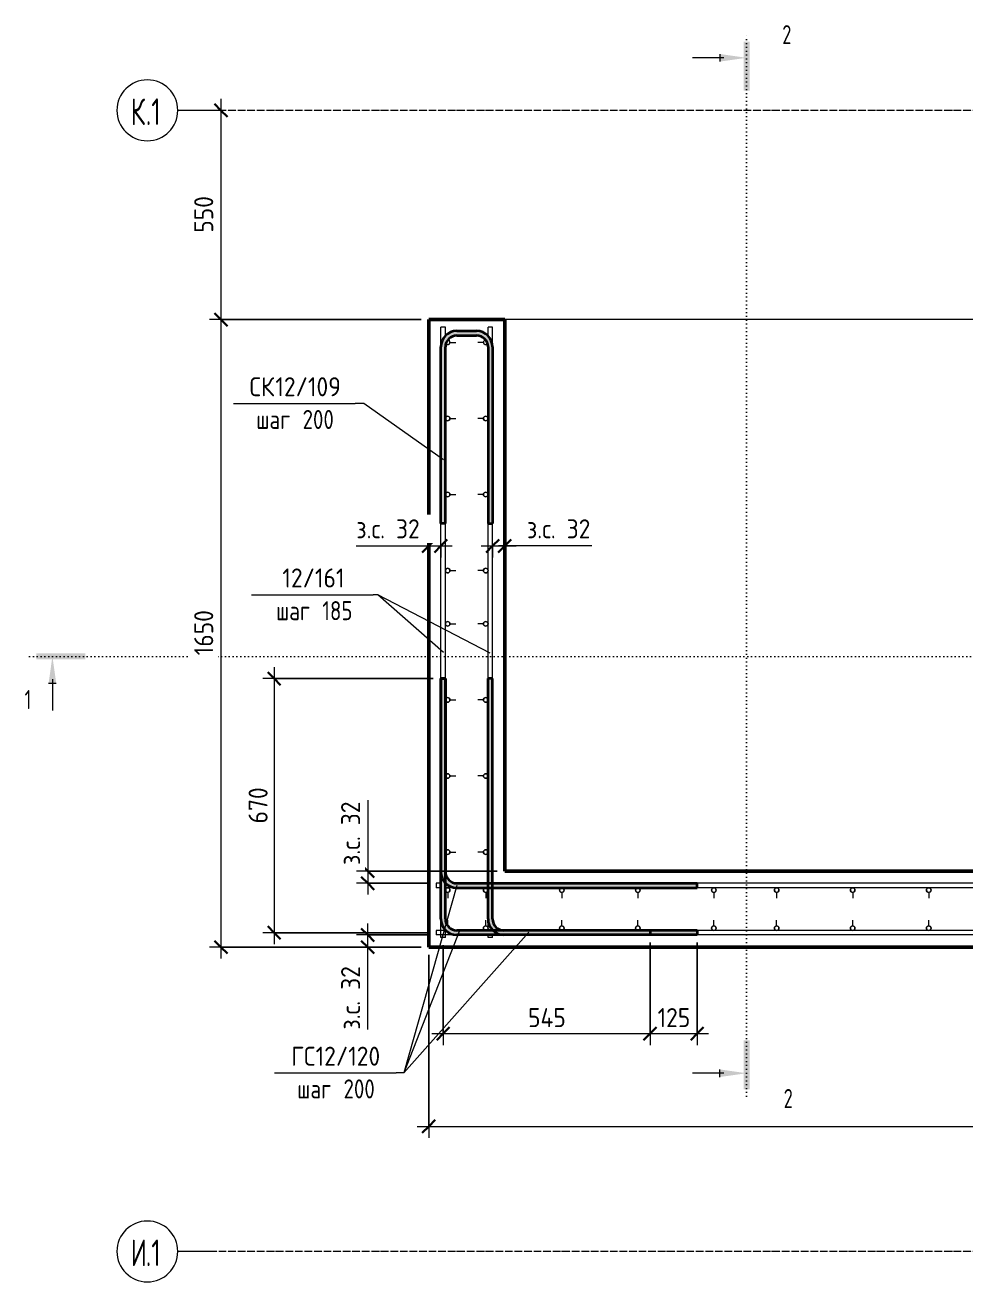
# Model space of a CAD drawing. Header units: millimetres. Extents: x 40349 to 61836, y -34600 to -479.
# Drawn here: x 49970 to 52442, y -34145 to -30841 of the extents above; entities that cross this region are included whole.
import ezdxf

# ---------------------------------------------------------------- set-up
doc = ezdxf.new("R2010")
doc.units = ezdxf.units.MM
doc.linetypes.add('02 Штрихпунктирная _20 мм_', pattern=[25, 20, -2.5, 0, -2.5])
doc.linetypes.add('04 Пунктир 10мм', pattern=[10, 0, -10])
for name, color, linetype, lineweight in [('AA_Dim', 7, 'Continuous', 9), ('AA_Dim-20', 7, 'Continuous', 9), ('AA_Razrez', 7, 'Continuous', 9), ('AA_Vinoska', 7, 'Continuous', 9), ('AF_Stena_Опалубка', 253, 'Continuous', 20), ('KR_Armatura', 7, 'Continuous', 20), ('KR_Armatura_Tonkie', 7, 'Continuous', 20), ('KR_Fundament', 7, 'Continuous', 20), ('Оси', 7, 'Continuous', 9)]:
    doc.layers.add(name, color=color, linetype=linetype, lineweight=lineweight)
doc.styles.add('ISOCPEUR', font='isocpeur.TTF', dxfattribs={"width": 0.9, "height": 50})
doc.styles.add('ISOCPEUR_1', font='isocpeur.TTF', dxfattribs={"width": 0.8, "height": 50})
doc.styles.add('ISOCPEUR_2', font='isocpeur.TTF', dxfattribs={"width": 0.7, "height": 70})
doc.styles.add('ISOCPEUR_4', font='isocpeur.TTF', dxfattribs={"width": 0.7, "height": 50})
doc.dimstyles.new('01_Точн_3_знака__непрозр__1', dxfattribs={"dimscale": 304.8, "dimtxt": 50.137748, "dimasz": 0.111549, "dimexe": 0.098425, "dimexo": 0.065617, "dimgap": 0.016404, "dimtad": 1, "dimdec": 3, "dimrnd": 0.001, "dimdsep": 46, "dimtxsty": 'ISOCPEUR', "dimblk1": 'OBLIQUE', "dimblk2": 'OBLIQUE', "dimsah": 1, "dimcen": 0.09, "dimdle": 0.098425, "dimazin": 0, "dimtfac": 1, "dimtdec": 4, "dimtix": 1, "dimtmove": 0, "dimatfit": 3, "dimfxl": 1, "dimtvp": 1, "dimtfill": 1, "dimtolj": 1, "dimtzin": 0, "dimlwd": 18, "dimlwe": 18, "dimarcsym": 2})
doc.dimstyles.new('01_Точн_3_знака__непрозр__З_С_', dxfattribs={"dimscale": 304.8, "dimtxt": 50.137748, "dimasz": 0.111549, "dimexe": 0.098425, "dimexo": 0.065617, "dimgap": 0.016404, "dimtad": 1, "dimdec": 3, "dimrnd": 0.001, "dimdsep": 46, "dimtxsty": 'ISOCPEUR', "dimblk1": 'OBLIQUE', "dimblk2": 'OBLIQUE', "dimsah": 1, "dimcen": 0.09, "dimdle": 0.098425, "dimazin": 0, "dimtfac": 1, "dimtdec": 4, "dimtix": 1, "dimtmove": 1, "dimatfit": 3, "dimfxl": 1, "dimtvp": 1, "dimtfill": 1, "dimtolj": 1, "dimtzin": 0, "dimlwd": 18, "dimlwe": 18, "dimarcsym": 2})
doc.dimstyles.new('05_Округл_5мм__прозр__1', dxfattribs={"dimscale": 304.8, "dimtxt": 50.137748, "dimasz": 0.111549, "dimexe": 0.098425, "dimexo": 0.065617, "dimgap": 0.006562, "dimtad": 1, "dimdec": 0, "dimrnd": 5, "dimdsep": 46, "dimtxsty": 'ISOCPEUR', "dimblk1": 'OBLIQUE', "dimblk2": 'OBLIQUE', "dimsah": 1, "dimcen": 0.09, "dimdle": 0.098425, "dimazin": 0, "dimtfac": 1, "dimtdec": 4, "dimtix": 1, "dimtmove": 0, "dimatfit": 3, "dimfxl": 1, "dimtvp": 1, "dimtolj": 1, "dimtzin": 0, "dimlwd": 18, "dimlwe": 18, "dimarcsym": 2})

# ---------------------------------------------------------------- blocks, each defined once
blk = doc.blocks.new('351_Ряд стержней П переменный шаг _НесАрм_РабПлоск_ - Тип 1-3823003-ВК_Арм')
at = {"layer": 'KR_Armatura'}
for centre in [(-6, 832.5), (94, 832.5), (-6, 632.5), (94, 632.5), (-6, 432.5), (94, 432.5), (-6, 232.5), (94, 232.5), (-6, 32.5), (94, 32.5), (-6, -132.5), (94, -132.5), (-6, -332.5), (94, -332.5), (-6, -532.5), (94, -532.5), (-6, -732.5), (94, -732.5), (-6, -832.5)]:
    blk.add_circle(centre, 6, dxfattribs=at)
blk.add_arc((94, -832.5), 6, 96.6593, 170.6197, dxfattribs=at)
at = {"layer": 'KR_Armatura_Tonkie'}
for p, q in [((0, 832.5), (15, 832.5)), ((88, 832.5), (73, 832.5)), ((0, 632.5), (15, 632.5)), ((88, 632.5), (73, 632.5)), ((0, 432.5), (15, 432.5)), ((88, 432.5), (73, 432.5)), ((0, 232.5), (15, 232.5)), ((88, 232.5), (73, 232.5)), ((0, 32.5), (15, 32.5)), ((88, 32.5), (73, 32.5)), ((0, -132.5), (15, -132.5)), ((88, -132.5), (73, -132.5)), ((0, -332.5), (15, -332.5)), ((88, -332.5), (73, -332.5)), ((0, -532.5), (15, -532.5)), ((88, -532.5), (73, -532.5)), ((0, -732.5), (15, -732.5)), ((88, -732.5), (73, -732.5)), ((0, -832.5), (15, -832.5)), ((87.6, -832.5), (73, -832.5))]:
    blk.add_line(p, q, dxfattribs=at)
for centre, start, end in [((-6, 832.5), 360, 180), ((-6, 832.5), 180, 360), ((94, 832.5), 0, 180), ((94, 832.5), 180, 360), ((-6, 632.5), 360, 180), ((-6, 632.5), 180, 360), ((94, 632.5), 0, 180), ((94, 632.5), 180, 360), ((-6, 432.5), 360, 180), ((-6, 432.5), 180, 360), ((94, 432.5), 0, 180), ((94, 432.5), 180, 360), ((-6, 232.5), 360, 180), ((-6, 232.5), 180, 360), ((94, 232.5), 0, 180), ((94, 232.5), 180, 360), ((-6, 32.5), 360, 180), ((94, 32.5), 0, 180), ((-6, 32.5), 180, 360), ((94, 32.5), 180, 360), ((-6, -132.5), 360, 180), ((94, -132.5), 0, 180), ((-6, -132.5), 180, 360), ((94, -132.5), 180, 360), ((-6, -332.5), 360, 180), ((94, -332.5), 0, 180), ((-6, -332.5), 180, 360), ((94, -332.5), 180, 360), ((-6, -532.5), 360, 180), ((94, -532.5), 0, 180), ((-6, -532.5), 180, 360), ((94, -532.5), 180, 360), ((-6, -732.5), 360, 180), ((94, -732.5), 0, 180), ((-6, -732.5), 180, 360), ((94, -732.5), 180, 360), ((-6, -832.5), 360, 180), ((-6, -832.5), 180, 360), ((94, -832.5), 93.4514, 176.5486)]:
    blk.add_arc(centre, 6, start, end, dxfattribs=at)
blk = doc.blocks.new('351_Ряд стержней П переменный шаг _НесАрм_РабПлоск_ - Тип 1-3822622-ВК_Арм')
at = {"layer": 'KR_Armatura'}
for centre in [(-6, 470), (94, 470), (-6, 270), (94, 270), (-6, 70), (94, 70), (-6, -70), (94, -70), (-6, -270), (94, -270), (-6, -470), (94, -470), (-6, -670), (94, -670)]:
    blk.add_circle(centre, 6, dxfattribs=at)
for centre, start, end in [((-6, 670), 216.8035, 270), ((-6, 670), 270, 87.4296), ((94, 670), 92.5704, 270), ((94, 670), 270, 323.1965)]:
    blk.add_arc(centre, 6, start, end, dxfattribs=at)
at = {"layer": 'KR_Armatura_Tonkie'}
for p, q in [((0, 670), (15, 670)), ((88, 670), (73, 670)), ((0, 470), (15, 470)), ((88, 470), (73, 470)), ((0, 270), (15, 270)), ((88, 270), (73, 270)), ((0, 70), (15, 70)), ((88, 70), (73, 70)), ((0, -70), (15, -70)), ((88, -70), (73, -70)), ((0, -270), (15, -270)), ((88, -270), (73, -270)), ((0, -470), (15, -470)), ((88, -470), (73, -470)), ((0, -670), (15, -670)), ((88, -670), (73, -670))]:
    blk.add_line(p, q, dxfattribs=at)
for centre, start, end in [((-6, 670), 217.4591, 0), ((-6, 670), 360, 87.1819), ((94, 670), 92.8181, 180), ((94, 670), 180, 322.5409), ((-6, 470), 360, 180), ((-6, 470), 180, 360), ((94, 470), 0, 180), ((94, 470), 180, 360), ((-6, 270), 360, 180), ((-6, 270), 180, 360), ((94, 270), 0, 180), ((94, 270), 180, 360), ((-6, 70), 360, 180), ((-6, 70), 180, 360), ((94, 70), 0, 180), ((94, 70), 180, 360), ((-6, -70), 360, 180), ((94, -70), 0, 180), ((-6, -70), 180, 360), ((94, -70), 180, 360), ((-6, -270), 360, 180), ((94, -270), 0, 180), ((-6, -270), 180, 360), ((94, -270), 180, 0), ((-6, -470), 360, 180), ((-6, -470), 180, 360), ((94, -470), 0, 180), ((94, -470), 180, 360), ((-6, -670), 360, 180), ((-6, -670), 180, 360), ((94, -670), 0, 180), ((94, -670), 180, 360)]:
    blk.add_arc(centre, 6, start, end, dxfattribs=at)
blk = doc.blocks.new('Разрез - Номер узла_ спереди-394134-ВК_Арм')
at = {"layer": 'AA_Razrez'}
for points in [[(7.33, 0.4), (7.33, -0.39), (0.87, -0.39), (0.87, 0.4)], [(3.5, -3.53), (2.5, -3.53), (3, 0)]]:
    blk.add_hatch(color=256, dxfattribs=at).paths.add_polyline_path(points)
for p, q in [((3, -3), (3, -7.1)), ((2.5, -3.53), (3.5, -3.53))]:
    blk.add_line(p, q, dxfattribs=at)
blk = doc.blocks.new('Разрез - Номер узла_ сзади-394133-ВК_Арм')
at = {"layer": 'AA_Razrez'}
for points in [[(7.33, 0.4), (7.33, -0.39), (0.87, -0.39), (0.87, 0.4)], [(3.5, -3.53), (2.5, -3.53), (3, 0)]]:
    blk.add_hatch(color=256, dxfattribs=at).paths.add_polyline_path(points)
for p, q in [((3, -3), (3, -7.1)), ((2.5, -3.53), (3.5, -3.53))]:
    blk.add_line(p, q, dxfattribs=at)
blk = doc.blocks.new('DIMBLOCK53-ВК_Арм')
at = {"layer": 'AA_Dim-20', "lineweight": 18}
for p, q in [((51069.5, -33260), (51069.5, -33522.3)), ((51069.5, -33492.3), (51069.5, -33260)), ((51613.5, -33253), (51613.5, -33522.3)), ((51613.5, -33492.3), (51613.5, -33253)), ((51039.5, -33492.3), (51613.5, -33492.3))]:
    blk.add_line(p, q, dxfattribs=at)
at = {"layer": 'AA_Dim-20', "lineweight": 30}
for p, q in [((51069.5, -33492.3), (51052.5, -33509.3)), ((51069.5, -33492.3), (51086.5, -33475.3)), ((51613.5, -33492.3), (51596.5, -33509.3)), ((51613.5, -33492.3), (51630.5, -33475.3))]:
    blk.add_line(p, q, dxfattribs=at)
at = {"layer": 'AA_Dim-20', "color": 0, "lineweight": 18, "insert": (51292.8, -33425.2), "char_height": 50, "width": 116.925, "attachment_point": 1, "line_spacing_factor": 1.135194, "style": 'ISOCPEUR'}
blk.add_mtext('545', dxfattribs=at)
blk = doc.blocks.new('_Oblique')
at = {"color": 0, "linetype": 'ByBlock', "lineweight": -2}
blk.add_line((-0.5, -0.5), (0.5, 0.5), dxfattribs=at)
blk = doc.blocks.new('DIMBLOCK54-ВК_Арм')
at = {"layer": 'AA_Dim-20', "lineweight": 18}
for p, q in [((51613.5, -33253), (51613.5, -33522.3)), ((51613.5, -33492.3), (51613.5, -33253)), ((51737.5, -33253), (51737.5, -33522.3)), ((51737.5, -33492.3), (51737.5, -33253)), ((51613.5, -33492.3), (51767.5, -33492.3))]:
    blk.add_line(p, q, dxfattribs=at)
at = {"layer": 'AA_Dim-20', "lineweight": 30}
for p, q in [((51613.5, -33492.3), (51596.5, -33509.3)), ((51613.5, -33492.3), (51630.5, -33475.3)), ((51737.5, -33492.3), (51720.5, -33509.3)), ((51737.5, -33492.3), (51754.5, -33475.3))]:
    blk.add_line(p, q, dxfattribs=at)
at = {"layer": 'AA_Dim-20', "color": 0, "lineweight": 18, "insert": (51633.4, -33425.2), "char_height": 50, "width": 101.032, "attachment_point": 1, "line_spacing_factor": 1.135194, "style": 'ISOCPEUR'}
blk.add_mtext('125', dxfattribs=at)
blk = doc.blocks.new('DIMBLOCK57-ВК_Арм')
at = {"layer": 'AA_Dim-20', "lineweight": 18}
for p, q in [((50841.2, -32210.3), (51031.5, -32210.3)), ((51001.5, -32210.3), (51093.5, -32210.3)), ((51031.5, -32206.3), (51031.5, -32240.3)), ((51031.5, -32210.3), (51031.5, -32206.3)), ((51031.5, -32210.3), (51047.5, -32210.3)), ((51063.5, -32206.3), (51063.5, -32240.3)), ((51063.5, -32210.3), (51063.5, -32206.3))]:
    blk.add_line(p, q, dxfattribs=at)
at = {"layer": 'AA_Dim-20', "lineweight": 30}
for p, q in [((51031.5, -32210.3), (51014.5, -32227.3)), ((51031.5, -32210.3), (51048.5, -32193.3)), ((51063.5, -32210.3), (51046.5, -32227.3)), ((51063.5, -32210.3), (51080.5, -32193.3))]:
    blk.add_line(p, q, dxfattribs=at)
at = {"layer": 'AA_Dim-20', "color": 0, "lineweight": 18, "insert": (50841.2, -32140.2), "char_height": 50, "width": 204.335, "attachment_point": 1, "line_spacing_factor": 1.135194, "style": 'ISOCPEUR', "bg_fill": 3, "box_fill_scale": 1.25, "bg_fill_color": 256, "bg_fill_true_color": 13158600, "bg_fill_transparency": 0}
blk.add_mtext('з.с. 32', dxfattribs=at)
blk = doc.blocks.new('DIMBLOCK58-ВК_Арм')
at = {"layer": 'AA_Dim-20', "lineweight": 18}
for p, q in [((51169.5, -32210.3), (51261.5, -32210.3)), ((51199.5, -32206.3), (51199.5, -32240.3)), ((51199.5, -32210.3), (51199.5, -32206.3)), ((51270, -32210.3), (51215.5, -32210.3)), ((51231.5, -32206.3), (51231.5, -32240.3)), ((51231.5, -32210.3), (51231.5, -32206.3)), ((51460.3, -32210.3), (51270, -32210.3))]:
    blk.add_line(p, q, dxfattribs=at)
at = {"layer": 'AA_Dim-20', "lineweight": 30}
for p, q in [((51199.5, -32210.3), (51182.5, -32227.3)), ((51199.5, -32210.3), (51216.5, -32193.3)), ((51231.5, -32210.3), (51214.5, -32227.3)), ((51231.5, -32210.3), (51248.5, -32193.3))]:
    blk.add_line(p, q, dxfattribs=at)
at = {"layer": 'AA_Dim-20', "color": 0, "lineweight": 18, "insert": (51290, -32140.2), "char_height": 50, "width": 204.335, "attachment_point": 1, "line_spacing_factor": 1.135194, "style": 'ISOCPEUR', "bg_fill": 3, "box_fill_scale": 1.25, "bg_fill_color": 256, "bg_fill_true_color": 13158600, "bg_fill_transparency": 0}
blk.add_mtext('з.с. 32', dxfattribs=at)
blk = doc.blocks.new('DIMBLOCK59-ВК_Арм')
at = {"layer": 'AA_Dim-20', "lineweight": 18}
for p, q in [((50871.3, -33295), (50871.3, -33203)), ((51031.5, -33233), (50841.3, -33233)), ((50871.3, -33233), (51031.5, -33233)), ((51011.5, -33265), (50841.3, -33265)), ((50871.3, -33291.4), (50871.3, -33249)), ((50871.3, -33265), (51011.5, -33265)), ((50871.3, -33481.7), (50871.3, -33291.4))]:
    blk.add_line(p, q, dxfattribs=at)
at = {"layer": 'AA_Dim-20', "lineweight": 30}
for p, q in [((50871.3, -33233), (50854.3, -33216)), ((50871.3, -33233), (50888.3, -33250)), ((50871.3, -33265), (50854.3, -33248)), ((50871.3, -33265), (50888.3, -33282))]:
    blk.add_line(p, q, dxfattribs=at)
at = {"layer": 'AA_Dim-20', "color": 0, "lineweight": 18, "insert": (50801.1, -33481.7), "char_height": 50, "width": 204.335, "attachment_point": 1, "rotation": 90, "line_spacing_factor": 1.135194, "style": 'ISOCPEUR', "bg_fill": 3, "box_fill_scale": 1.25, "bg_fill_color": 256, "bg_fill_true_color": 13158600, "bg_fill_transparency": 0}
blk.add_mtext('з.с. 32', dxfattribs=at)
blk = doc.blocks.new('DIMBLOCK60-ВК_Арм')
at = {"layer": 'AA_Dim-20', "lineweight": 18}
for p, q in [((50871.3, -32878.6), (50871.3, -33068.9)), ((50871.3, -33035), (50871.3, -33127)), ((51211.5, -33065), (50841.3, -33065)), ((50871.3, -33065), (51211.5, -33065)), ((50871.3, -33068.9), (50871.3, -33081)), ((51031.5, -33097), (50841.3, -33097)), ((50871.3, -33097), (51031.5, -33097))]:
    blk.add_line(p, q, dxfattribs=at)
at = {"layer": 'AA_Dim-20', "lineweight": 30}
for p, q in [((50871.3, -33065), (50854.3, -33048)), ((50871.3, -33065), (50888.3, -33082)), ((50871.3, -33097), (50854.3, -33080)), ((50871.3, -33097), (50888.3, -33114))]:
    blk.add_line(p, q, dxfattribs=at)
at = {"layer": 'AA_Dim-20', "color": 0, "lineweight": 18, "insert": (50801.1, -33048.9), "char_height": 50, "width": 204.335, "attachment_point": 1, "rotation": 90, "line_spacing_factor": 1.135194, "style": 'ISOCPEUR', "bg_fill": 3, "box_fill_scale": 1.25, "bg_fill_color": 256, "bg_fill_true_color": 13158600, "bg_fill_transparency": 0}
blk.add_mtext('з.с. 32', dxfattribs=at)
blk = doc.blocks.new('DIMBLOCK63-ВК_Арм')
at = {"layer": 'AA_Dim-20', "lineweight": 30}
for p, q in [((50625.1, -32559), (50608.1, -32542)), ((50625.1, -32559), (50642.1, -32576)), ((50625.1, -33227), (50608.1, -33210)), ((50625.1, -33227), (50642.1, -33244))]:
    blk.add_line(p, q, dxfattribs=at)
at = {"layer": 'AA_Dim-20', "lineweight": 18}
for p, q in [((50625.1, -32529), (50625.1, -33257)), ((51043.5, -32559), (50595.1, -32559)), ((50625.1, -32559), (51043.5, -32559)), ((51031.5, -33227), (50595.1, -33227)), ((50625.1, -33227), (51031.5, -33227))]:
    blk.add_line(p, q, dxfattribs=at)
at = {"layer": 'AA_Dim-20', "color": 0, "lineweight": 18, "insert": (50557.9, -32939.8), "char_height": 50, "width": 112.384, "attachment_point": 1, "rotation": 90, "line_spacing_factor": 1.135194, "style": 'ISOCPEUR'}
blk.add_mtext('670', dxfattribs=at)
blk = doc.blocks.new('Ось сетки - d_4мм-2765513-ВК_Арм')
at = {"layer": 'Оси'}
for start, end in [(360, 180), (360, 180), (180, 360), (180, 360)]:
    blk.add_arc((0, 0), 4, start, end, dxfattribs=at)
blk = doc.blocks.new('042_М_Арматуры - Диам длина поз _ Комментарий-2260297-ВК_Арм')
at = {"layer": 'AA_Vinoska'}
blk.add_line((-8, 0), (8, 0), dxfattribs=at)
blk = doc.blocks.new('DIMBLOCK65-ВК_Арм')
at = {"layer": 'AA_Dim-20', "lineweight": 18}
for p, q in [((51031.5, -33285), (51031.5, -33766.3)), ((51031.5, -33736.3), (51031.5, -33285)), ((54596.5, -33285), (54596.5, -33766.3)), ((54596.5, -33736.3), (54596.5, -33285)), ((51001.5, -33736.3), (54596.5, -33736.3))]:
    blk.add_line(p, q, dxfattribs=at)
at = {"layer": 'AA_Dim-20', "lineweight": 30}
for p, q in [((51031.5, -33736.3), (51048.5, -33719.3)), ((54596.5, -33736.3), (54613.5, -33719.3)), ((51031.5, -33736.3), (51014.5, -33753.3)), ((54596.5, -33736.3), (54579.5, -33753.3))]:
    blk.add_line(p, q, dxfattribs=at)
at = {"layer": 'AA_Dim-20', "color": 0, "lineweight": 18, "insert": (52751.6, -33666.2), "char_height": 50, "width": 149.846, "attachment_point": 1, "line_spacing_factor": 1.135194, "style": 'ISOCPEUR', "bg_fill": 3, "box_fill_scale": 1.25, "bg_fill_color": 256, "bg_fill_true_color": 13158600, "bg_fill_transparency": 0}
blk.add_mtext('3565', dxfattribs=at)
blk = doc.blocks.new('DIMBLOCK67-ВК_Арм')
at = {"layer": 'AA_Dim-20', "lineweight": 30}
for p, q in [((50485.1, -31065), (50468.1, -31048)), ((50485.1, -31065), (50502.1, -31082)), ((50485.1, -31615), (50468.1, -31598)), ((50485.1, -31615), (50502.1, -31632))]:
    blk.add_line(p, q, dxfattribs=at)
at = {"layer": 'AA_Dim-20', "lineweight": 18}
for p, q in [((50485.1, -31035), (50485.1, -31615)), ((50489.1, -31065), (50455.1, -31065)), ((50485.1, -31065), (50489.1, -31065)), ((51011.5, -31615), (50455.1, -31615)), ((50485.1, -31615), (51011.5, -31615))]:
    blk.add_line(p, q, dxfattribs=at)
at = {"layer": 'AA_Dim-20', "color": 0, "lineweight": 18, "insert": (50414.9, -31386.8), "char_height": 50, "width": 112.384, "attachment_point": 1, "rotation": 90, "line_spacing_factor": 1.135194, "style": 'ISOCPEUR', "bg_fill": 3, "box_fill_scale": 1.25, "bg_fill_color": 256, "bg_fill_true_color": 13158600, "bg_fill_transparency": 0}
blk.add_mtext('550', dxfattribs=at)
blk = doc.blocks.new('DIMBLOCK68-ВК_Арм')
at = {"layer": 'AA_Dim-20', "lineweight": 18}
for p, q in [((51011.5, -31615), (50455.1, -31615)), ((50485.1, -31615), (50485.1, -33295)), ((50485.1, -31615), (51011.5, -31615)), ((51011.5, -33265), (50455.1, -33265)), ((50485.1, -33265), (51011.5, -33265))]:
    blk.add_line(p, q, dxfattribs=at)
at = {"layer": 'AA_Dim-20', "lineweight": 30}
for p, q in [((50485.1, -31615), (50468.1, -31598)), ((50485.1, -31615), (50502.1, -31632)), ((50485.1, -33265), (50468.1, -33248)), ((50485.1, -33265), (50502.1, -33282))]:
    blk.add_line(p, q, dxfattribs=at)
at = {"layer": 'AA_Dim-20', "color": 0, "lineweight": 18, "insert": (50414.9, -32497.7), "char_height": 50, "width": 138.494, "attachment_point": 1, "rotation": 90, "line_spacing_factor": 1.135194, "style": 'ISOCPEUR', "bg_fill": 3, "box_fill_scale": 1.25, "bg_fill_color": 256, "bg_fill_true_color": 13158600, "bg_fill_transparency": 0}
blk.add_mtext('1650', dxfattribs=at)

msp = doc.modelspace()

# ---------------------------------------------------------------- hatches: boundary and pattern name
at = {"layer": 'KR_Armatura_Tonkie'}
for points in [[(51063.5013, -31687), (51075.5013, -31687), (51076.5235, -31679.2354), (51079.5205, -31672), (51084.2881, -31665.7868), (51090.5013, -31661.0192), (51097.7367, -31658.0222), (51105.5013, -31657), (51105.5013, -31645), (51094.6309, -31646.4311), (51084.5013, -31650.6269), (51075.8028, -31657.3015), (51069.1282, -31666), (51064.9324, -31676.1296)], [(51157.5013, -31657), (51157.5013, -31645), (51105.5013, -31645), (51105.5013, -31657)], [(51199.5013, -31687), (51198.0701, -31676.1296), (51193.8743, -31666), (51187.1997, -31657.3015), (51178.5013, -31650.6269), (51168.3717, -31646.4311), (51157.5013, -31645), (51157.5013, -31657), (51165.2658, -31658.0222), (51172.5013, -31661.0192), (51178.7145, -31665.7868), (51183.482, -31672), (51186.479, -31679.2354), (51187.5013, -31687)], [(51075.5013, -32151), (51075.5013, -31687), (51063.5013, -31687), (51063.5013, -32151)], [(51187.5013, -32151), (51199.5013, -32151), (51199.5013, -31687), (51187.5013, -31687)], [(51063.5013, -33067), (51075.5013, -33067), (51075.5013, -32559), (51063.5013, -32559)], [(51075.5013, -33191), (51075.5013, -32559), (51063.5013, -32559), (51063.5013, -33191)], [(51199.5013, -33191), (51199.5013, -32559), (51187.5013, -32559), (51187.5013, -33191)], [(51105.5013, -33109), (51105.5013, -33097), (51097.7367, -33095.9778), (51090.5013, -33092.9808), (51084.2881, -33088.2132), (51079.5205, -33082), (51076.5235, -33074.7646), (51075.5013, -33067), (51063.5013, -33067), (51064.9324, -33077.8704), (51069.1282, -33088), (51075.8028, -33096.6985), (51084.5013, -33103.3731), (51094.6309, -33107.5689)], [(51737.5013, -33109), (51737.5013, -33097), (51105.5013, -33097), (51105.5013, -33109)], [(51105.5013, -33233), (51105.5013, -33221), (51097.7367, -33219.9778), (51090.5013, -33216.9808), (51084.2881, -33212.2132), (51079.5205, -33206), (51076.5235, -33198.7646), (51075.5013, -33191), (51063.5013, -33191), (51064.9324, -33201.8704), (51069.1282, -33212), (51075.8028, -33220.6985), (51084.5013, -33227.3731), (51094.6309, -33231.5689)], [(51229.5013, -33233), (51229.5013, -33221), (51221.7367, -33219.9778), (51214.5013, -33216.9808), (51208.2881, -33212.2132), (51203.5205, -33206), (51200.5235, -33198.7646), (51199.5013, -33191), (51187.5013, -33191), (51188.9324, -33201.8704), (51193.1282, -33212), (51199.8028, -33220.6985), (51208.5013, -33227.3731), (51218.6309, -33231.5689)], [(51613.5013, -33233), (51613.5013, -33221), (51105.5013, -33221), (51105.5013, -33233)], [(51737.5013, -33233), (51737.5013, -33221), (51229.5013, -33221), (51229.5013, -33233)]]:
    msp.add_hatch(color=256, dxfattribs=at).paths.add_polyline_path(points)

# ---------------------------------------------------------------- linework, layer by layer
at = {"layer": 'AA_Razrez', "linetype": '04 Пунктир 10мм'}
for p, q in [((51867.3923, -33656.4832), (51867.3923, -30866.8651)), ((49982.03, -32500.466), (55079.7384, -32500.466))]:
    msp.add_line(p, q, dxfattribs=at)
at = {"layer": 'AA_Vinoska'}
for p, q in [((50861.0837, -31835.7021), (50838.1425, -31835.7021)), ((51070.6136, -31984.0554), (50861.0837, -31835.7021)), ((50897.4678, -32338.3843), (50885.7539, -32338.3843)), ((50897.7232, -32338.3843), (50885.7539, -32338.3843)), ((51193.5013, -32491.7191), (50897.4678, -32338.3843)), ((51070.6136, -32489.9958), (50897.7232, -32338.3843)), ((50966.084, -33595.7232), (50945.8066, -33595.7232)), ((50966.0947, -33595.7232), (50945.8066, -33595.7232)), ((50966.0331, -33595.7232), (50945.8066, -33595.7232))]:
    msp.add_line(p, q, dxfattribs=at)
at = {"layer": 'AF_Stena_Опалубка', "color": 5, "lineweight": 50}
for p, q in [((51231.5013, -31615), (51031.5013, -31615)), ((51031.5013, -31615), (51031.5013, -33265)), ((51231.5013, -33065), (51231.5013, -31615)), ((54596.5013, -33065), (51231.5013, -33065)), ((51031.5013, -33265), (51231.5013, -33265)), ((51231.5013, -33265), (54596.5013, -33265))]:
    msp.add_line(p, q, dxfattribs=at)
at = {"layer": 'KR_Armatura_Tonkie'}
for p, q in [((51075.5013, -31635), (51063.5013, -31635)), ((51063.5013, -33240), (51063.5013, -31635)), ((51075.5013, -31657.6945), (51075.5013, -31635)), ((51199.5013, -31635), (51187.5013, -31635)), ((51187.5013, -31657.6945), (51187.5013, -31635)), ((51199.5013, -33097), (51199.5013, -31635)), ((51075.5013, -33067), (51075.5013, -31687)), ((51187.5013, -33097), (51187.5013, -31687)), ((51063.5013, -33097), (51051.5013, -33097)), ((51051.5013, -33097), (51051.5013, -33109)), ((51075.5013, -33191), (51075.5013, -33096.3055)), ((51076.1957, -33097), (51075.5013, -33097)), ((51187.5013, -33097), (51105.5013, -33097)), ((54576.5013, -33097), (51199.5013, -33097)), ((51063.5013, -33109), (51051.5013, -33109)), ((51187.5013, -33109), (51075.5013, -33109)), ((51187.5013, -33221), (51187.5013, -33109)), ((51199.5013, -33191), (51199.5013, -33109)), ((54576.5013, -33109), (51199.5013, -33109)), ((51076.1957, -33221), (51051.5013, -33221)), ((51051.5013, -33221), (51051.5013, -33233)), ((54576.5013, -33233), (51051.5013, -33233)), ((51075.5013, -33240), (51075.5013, -33220.3055)), ((51200.1957, -33221), (51105.5013, -33221)), ((51187.5013, -33240), (51187.5013, -33233)), ((51199.5013, -33221), (51199.5013, -33220.3055)), ((51199.5013, -33240), (51199.5013, -33233)), ((54576.5013, -33221), (51229.5013, -33221)), ((51075.5013, -33240), (51063.5013, -33240)), ((51199.5013, -33240), (51187.5013, -33240))]:
    msp.add_line(p, q, dxfattribs=at)
at = {"layer": 'KR_Armatura_Tonkie', "lineweight": 35}
for p, q in [((51105.5013, -31645), (51157.5013, -31645)), ((51105.5013, -31657), (51157.5013, -31657)), ((51063.5013, -32151), (51063.5013, -31687)), ((51075.5013, -32151), (51075.5013, -31687)), ((51187.5013, -31687), (51187.5013, -32151)), ((51199.5013, -31687), (51199.5013, -32151)), ((51075.5013, -32151), (51063.5013, -32151)), ((51187.5013, -32151), (51199.5013, -32151)), ((51063.5013, -32559), (51063.5013, -33067)), ((51063.5013, -32559), (51075.5013, -32559)), ((51075.5013, -32559), (51063.5013, -32559)), ((51063.5013, -33191), (51063.5013, -32559)), ((51075.5013, -32559), (51075.5013, -33067)), ((51075.5013, -33191), (51075.5013, -32559)), ((51199.5013, -32559), (51187.5013, -32559)), ((51187.5013, -33191), (51187.5013, -32559)), ((51199.5013, -33191), (51199.5013, -32559)), ((51105.5013, -33097), (51737.5013, -33097)), ((51737.5013, -33109), (51737.5013, -33097)), ((51105.5013, -33109), (51737.5013, -33109)), ((51613.5013, -33221), (51105.5013, -33221)), ((51613.5013, -33233), (51105.5013, -33233)), ((51737.5013, -33221), (51229.5013, -33221)), ((51737.5013, -33233), (51229.5013, -33233)), ((51613.5013, -33221), (51613.5013, -33233)), ((51737.5013, -33221), (51737.5013, -33233))]:
    msp.add_line(p, q, dxfattribs=at)
for centre, radius, start, end in [((51105.5013, -31687), 42, 90, 180), ((51157.5013, -31687), 42, 0, 90), ((51105.5013, -31687), 30, 90, 180), ((51157.5013, -31687), 30, 0, 90), ((51105.5013, -33067), 42, 180, 270), ((51105.5013, -33067), 30, 180, 270), ((51105.5013, -33191), 42, 180, 270), ((51105.5013, -33191), 30, 180, 270), ((51229.5013, -33191), 42, 180, 270), ((51229.5013, -33191), 30, 180, 270)]:
    msp.add_arc(centre, radius, start, end, dxfattribs=at)
at = {"layer": 'KR_Fundament'}
for p, q in [((54596.5013, -31615), (51031.5013, -31615)), ((51031.5013, -31615), (51031.5013, -33265)), ((51031.5013, -33265), (54596.5013, -33265))]:
    msp.add_line(p, q, dxfattribs=at)
at = {"layer": 'Оси'}
for p, q in [((50471.6862, -31065), (50371.6862, -31065)), ((50471.6862, -34065), (50371.6862, -34065))]:
    msp.add_line(p, q, dxfattribs=at)
at = {"layer": 'Оси', "linetype": '02 Штрихпунктирная _20 мм_'}
for p, q in [((55368.7024, -31065), (50471.6862, -31065)), ((55368.7024, -34065), (50471.6862, -34065))]:
    msp.add_line(p, q, dxfattribs=at)

# ---------------------------------------------------------------- block references
at = {"layer": 'AA_Razrez', "xscale": 19.99999999999999, "yscale": 19.99999999999999, "zscale": 19.99999999999999, "rotation": 269.9999999999998}
msp.add_blockref('Разрез - Номер узла_ сзади-394133-ВК_Арм', (51867.3923, -30866.8651), dxfattribs=at)
at = {"layer": 'AA_Razrez', "xscale": 19.99999999999999, "yscale": 19.99999999999999, "zscale": 19.99999999999999}
msp.add_blockref('Разрез - Номер узла_ спереди-394134-ВК_Арм', (49982.03, -32500.466), dxfattribs=at)
at = {"layer": 'AA_Razrez', "extrusion": (0, 0, -1), "xscale": 19.99999999999999, "yscale": 19.99999999999999, "zscale": 19.99999999999999, "rotation": 90.00000000000001}
msp.add_blockref('Разрез - Номер узла_ спереди-394134-ВК_Арм', (-51867.3923, -33656.4832), dxfattribs=at)
at = {"layer": 'AA_Vinoska', "xscale": 19.99999999999999, "yscale": 19.99999999999999, "zscale": 19.99999999999999}
for p in [(50678.1425, -31835.7021), (50725.7539, -32338.3843), (50785.8066, -33595.7232)]:
    msp.add_blockref('042_М_Арматуры - Диам длина поз _ Комментарий-2260297-ВК_Арм', p, dxfattribs=at)
at = {"layer": 'KR_Armatura_Tonkie'}
msp.add_blockref('351_Ряд стержней П переменный шаг _НесАрм_РабПлоск_ - Тип 1-3822622-ВК_Арм', (51087.5013, -32345), dxfattribs=at)
at = {"layer": 'KR_Armatura_Tonkie', "rotation": 270.0000000000003}
msp.add_blockref('351_Ряд стержней П переменный шаг _НесАрм_РабПлоск_ - Тип 1-3823003-ВК_Арм', (51914.0013, -33121), dxfattribs=at)
at = {"layer": 'Оси', "xscale": 19.99999999999999, "yscale": 19.99999999999999, "zscale": 19.99999999999999, "rotation": 89.9999999999998}
for p in [(50291.6862, -31065), (50291.6862, -34065)]:
    msp.add_blockref('Ось сетки - d_4мм-2765513-ВК_Арм', p, dxfattribs=at)

# ---------------------------------------------------------------- texts
at = {"layer": 'AA_Razrez', "char_height": 50, "attachment_point": 1, "style": 'ISOCPEUR_4'}
for s, insert, width in [('\\fISOCPEUR|b0|i0|c204|p34|;\\W.7;2', (51961.2748, -30840.9729), 30.303787), ('\\fISOCPEUR|b0|i0|c204|p34|;\\W.7;1', (49969.0215, -32588.9397), 21.324887), ('\\fISOCPEUR|b0|i0|c204|p34|;\\W.7;2', (51965.1097, -33637.9879), 30.303787)]:
    msp.add_mtext(s, dxfattribs=dict(at, insert=insert, width=width))
at = {"layer": 'AA_Vinoska', "char_height": 50, "attachment_point": 1}
for s, insert, width, style in [('СК', (50560.4353, -31766.6972), 82.253137, 'ISOCPEUR'), ('12/109', (50628.3009, -31766.6972), 210.683475, 'ISOCPEUR'), ('шаг', (50578.1753, -31852.6782), 116.7257, 'ISOCPEUR_1'), (' 200', (50674.4837, -31852.6782), 133.4008, 'ISOCPEUR_1'), ('12/161', (50646.7467, -32269.3793), 199.139175, 'ISOCPEUR'), ('шаг', (50630.0267, -32355.3603), 116.7257, 'ISOCPEUR_1'), (' 185', (50726.335, -32355.3603), 123.1392, 'ISOCPEUR_1'), ('ГС', (50669.8994, -33526.7182), 77.924025, 'ISOCPEUR'), ('12/120', (50734.1931, -33526.7182), 210.683475, 'ISOCPEUR'), ('шаг', (50685.8394, -33612.6993), 116.7257, 'ISOCPEUR_1'), (' 200', (50782.1477, -33612.6993), 133.4008, 'ISOCPEUR_1')]:
    msp.add_mtext(s, dxfattribs=dict(at, insert=insert, width=width, style=style))
at = {"layer": 'Оси', "char_height": 70, "width": 48.261587, "attachment_point": 1, "style": 'ISOCPEUR_2'}
for s, insert in [('\\fISOCPEUR|b0|i0|c204|p34|;\\W.7;К', (50247.8408, -31033.5695)), ('.1', (50287.6606, -31033.5695)), ('\\fISOCPEUR|b0|i0|c204|p34|;\\W.7;И', (50247.8408, -34033.5695)), ('.1', (50287.6606, -34033.5695))]:
    msp.add_mtext(s, dxfattribs=dict(at, insert=insert))

# ---------------------------------------------------------------- dimensions: what is measured, and where the dimension line sits
at = {"layer": 'AA_Dim', "lineweight": 18}
for base, p1, p2, override, picture, middle in [((51613.5013, -33492.3494), (51069.5013, -33240), (51613.5013, -33233), {"dimpost": '<>', "dimfxl": 544.045035}, 'DIMBLOCK53-ВК_Арм', (51341.5013, -33465.3494)), ((51737.5013, -33492.3494), (51613.5013, -33233), (51737.5013, -33233), {"dimpost": '<>', "dimfxl": 124}, 'DIMBLOCK54-ВК_Арм', (51675.5013, -33465.3494))]:
    dim = msp.add_linear_dim(base=base, p1=p1, p2=p2, dimstyle='05_Округл_5мм__прозр__1', override=override, dxfattribs=at)
    dim.commit()
    dim.dimension.update_dxf_attribs({"geometry": picture, "text_midpoint": middle})

# ---------------------------------------------------------------- next in the draw order: dimensions: what is measured, and where the dimension line sits
dim = msp.add_linear_dim(base=(50485.0806, -31615), p1=(50509.1222, -31065), p2=(51031.5013, -31615), angle=90, dimstyle='01_Точн_3_знака__непрозр__1', override={"dimpost": '<>', "dimfxl": 758.537969}, dxfattribs=at)
dim.commit()
dim.dimension.update_dxf_attribs({"geometry": 'DIMBLOCK67-ВК_Арм', "text_midpoint": (50455.0806, -31340)})
for base, p1, p2, picture, middle in [((51063.5013, -32210.3003), (51031.5013, -32186.2587), (51063.5013, -32186.2587), 'DIMBLOCK57-ВК_Арм', (50943.3752, -32173.4977)), ((51231.5013, -32210.3003), (51199.5013, -32186.2587), (51231.5013, -32186.2587), 'DIMBLOCK58-ВК_Арм', (51392.1551, -32173.4977))]:
    dim = msp.add_linear_dim(base=base, p1=p1, p2=p2, dimstyle='01_Точн_3_знака__непрозр__З_С_', override={"dimpost": '<>', "dimfxl": 32}, dxfattribs=at)
    dim.commit()
    dim.dimension.update_dxf_attribs({"geometry": picture, "text_midpoint": middle, "dimtype": 160})
for base, p1, p2, override, picture, middle in [((50871.2689, -33097), (51231.5013, -33065), (51051.5013, -33097), {"dimpost": '<>', "dimfxl": 182.822318}, 'DIMBLOCK60-ВК_Арм', (50834.4663, -32946.7339)), ((50871.2689, -33233), (51031.5013, -33265), (51051.5013, -33233), {"dimpost": '<>', "dimfxl": 37.735925}, 'DIMBLOCK59-ВК_Арм', (50834.4663, -33379.553))]:
    dim = msp.add_linear_dim(base=base, p1=p1, p2=p2, angle=90, dimstyle='01_Точн_3_знака__непрозр__З_С_', override=override, dxfattribs=at)
    dim.commit()
    dim.dimension.update_dxf_attribs({"geometry": picture, "text_midpoint": middle, "dimtype": 160, "text_rotation": 90})

# ---------------------------------------------------------------- next in the draw order: linework, layer by layer
at = {"layer": 'AA_Vinoska'}
for p, q in [((51105.5013, -33103), (50966.084, -33595.7232)), ((51113.6867, -33219.5101), (50966.0331, -33595.7232)), ((51294.9372, -33225.9779), (50966.0947, -33595.7232))]:
    msp.add_line(p, q, dxfattribs=at)

# ---------------------------------------------------------------- next in the draw order: dimensions: what is measured, and where the dimension line sits
at = {"layer": 'AA_Dim', "lineweight": 18}
dim = msp.add_linear_dim(base=(50625.0806, -33227), p1=(51063.5013, -32559), p2=(51051.5013, -33227), angle=90, dimstyle='05_Округл_5мм__прозр__1', override={"dimpost": '<>', "dimfxl": 668.107776}, dxfattribs=at)
dim.commit()
dim.dimension.update_dxf_attribs({"geometry": 'DIMBLOCK63-ВК_Арм', "text_midpoint": (50598.0806, -32893)})

# ---------------------------------------------------------------- next in the draw order: dimensions: what is measured, and where the dimension line sits
dim = msp.add_linear_dim(base=(54596.5013, -33736.3138), p1=(51031.5013, -33265), p2=(54596.5013, -33265), dimstyle='01_Точн_3_знака__непрозр__1', override={"dimpost": '<>', "dimfxl": 3565}, dxfattribs=at)
dim.commit()
dim.dimension.update_dxf_attribs({"geometry": 'DIMBLOCK65-ВК_Арм', "text_midpoint": (52814.0013, -33706.3138)})

# ---------------------------------------------------------------- next in the draw order: dimensions: what is measured, and where the dimension line sits
dim = msp.add_linear_dim(base=(50485.0806, -33265), p1=(51031.5013, -31615), p2=(51031.5013, -33265), angle=90, dimstyle='01_Точн_3_знака__непрозр__1', override={"dimpost": '<>', "dimfxl": 1650}, dxfattribs=at)
dim.commit()
dim.dimension.update_dxf_attribs({"geometry": 'DIMBLOCK68-ВК_Арм', "text_midpoint": (50455.0806, -32440)})

doc.saveas('drawing.dxf')
